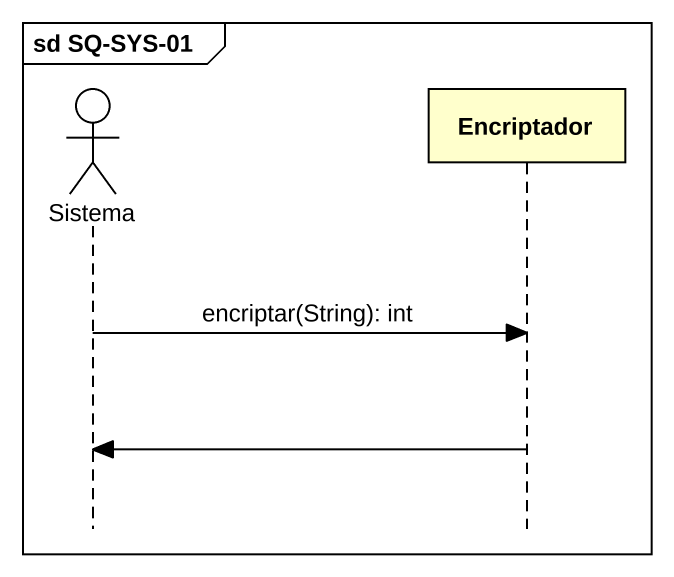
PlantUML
@startuml
mainframe sd SQ-SYS-01
hide footbox
actor Sistema
participant Encriptador

Sistema -> Encriptador : encriptar(String): int
Encriptador -> Sistema
@enduml
